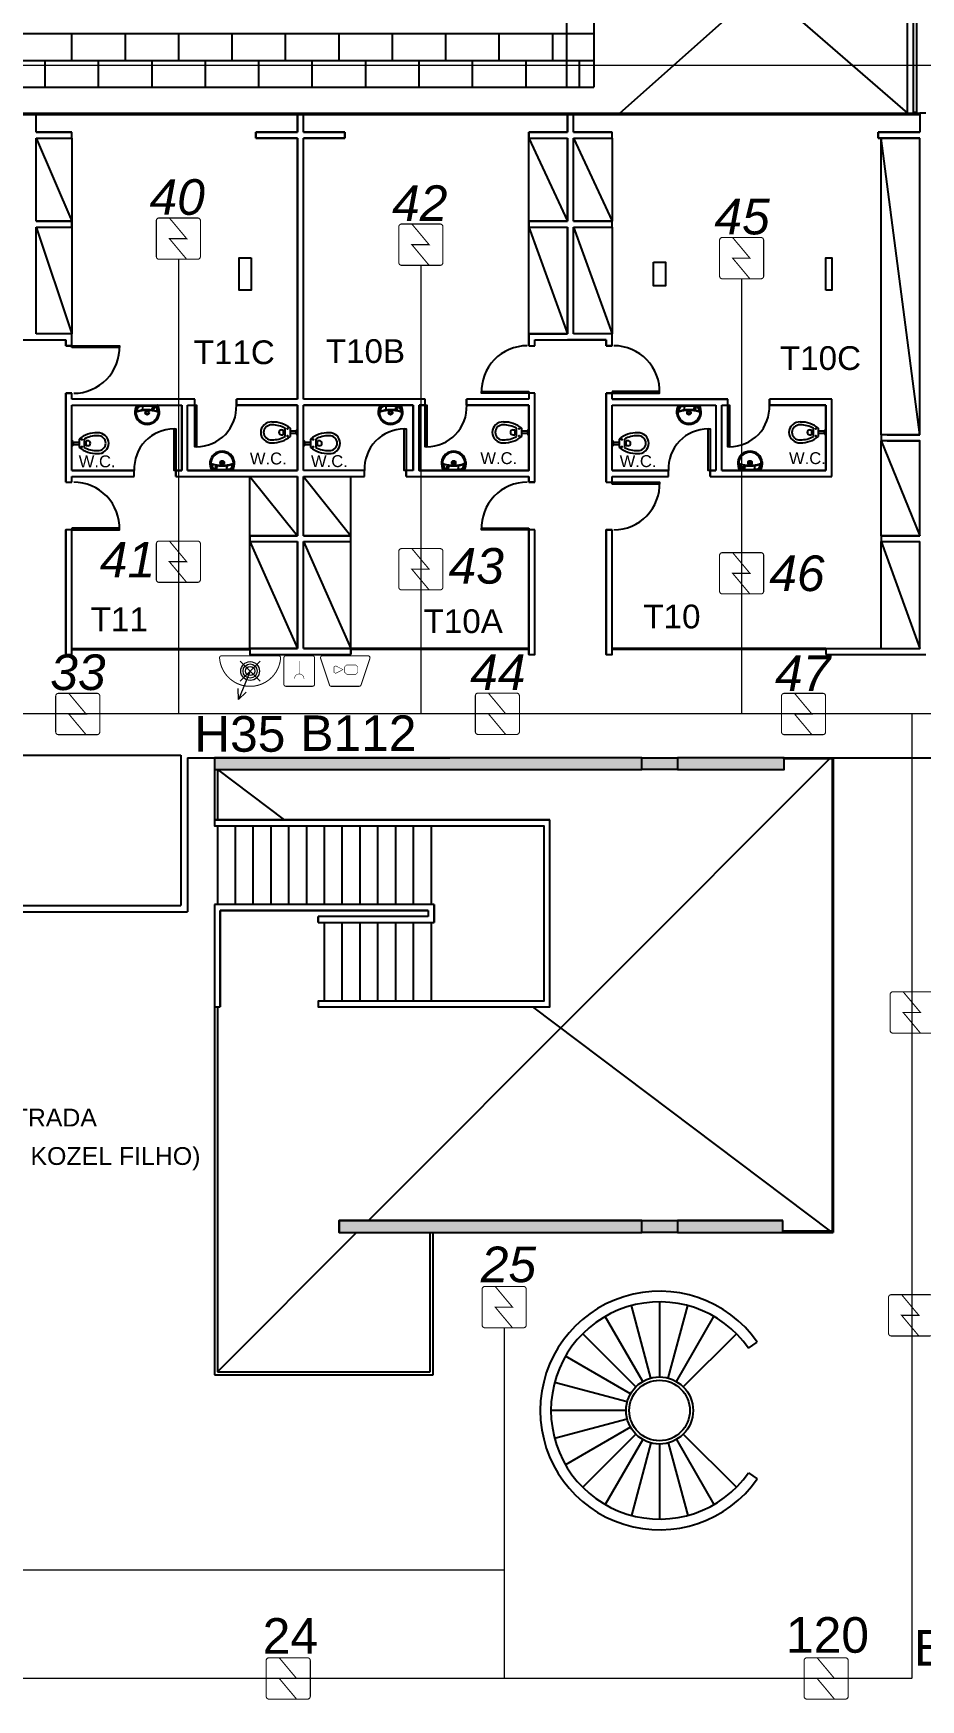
# Model space of a CAD drawing. Header units: metres. Extents: x -331 to 2982, y 362 to 2539.
# Drawn here: x 755.36 to 770.31, y 1287.9 to 1315.98 of the extents above; entities that cross this region are included whole.
import ezdxf

# ---------------------------------------------------------------- set-up
doc = ezdxf.new("R2010")
doc.units = ezdxf.units.M
doc.linetypes.add('DOT075', pattern=[0.75, 0, -0.75])
doc.layers.get('0').update_dxf_attribs({"color": 251})
doc.layers.add('_salas', color=251, linetype='Continuous', plot=False)
for name, color, linetype in [('ALV', 251, 'Continuous'), ('CX', 251, 'Continuous'), ('Det', 251, 'Continuous'), ('DET. FUMAÇA', 1, 'Continuous'), ('Det_Vigas', 251, 'Continuous'), ('Div', 251, 'Continuous'), ('Est', 251, 'Continuous'), ('Mob', 251, 'Continuous'), ('Pis', 251, 'Continuous'), ('SALAS NOVAS', 7, 'Continuous'), ('Texto_Salas', 251, 'Continuous'), ('vid', 251, 'Continuous'), ('vis', 251, 'Continuous')]:
    doc.layers.add(name, color=color, linetype=linetype)
doc.styles.add('ARIAL', font='arial.ttf')
doc.styles.add('DESTAQUE', font='arial.ttf', dxfattribs={"height": 0.4})
doc.styles.add('X3G_ENTITY_1416A2CC', font='arial.ttf', dxfattribs={"height": 0.6})
doc.styles.add('X3G_ENTITY_1416A2D6', font='arial.ttf', dxfattribs={"height": 0.6})
doc.styles.add('X3G_ENTITY_1416A2EA', font='arial.ttf', dxfattribs={"height": 0.6})
doc.styles.add('X3G_ENTITY_1416A358', font='arial.ttf', dxfattribs={"height": 0.6})
doc.styles.add('X3G_ENTITY_1416A362', font='arial.ttf', dxfattribs={"height": 0.6})
doc.styles.add('X3G_ENTITY_1416A36C', font='arial.ttf', dxfattribs={"height": 0.6})
doc.styles.add('X3G_ENTITY_1416A384', font='arial.ttf', dxfattribs={"height": 0.6})
doc.styles.add('X3G_ENTITY_1416A387', font='arial.ttf', dxfattribs={"height": 0.6})
doc.styles.add('X3G_ENTITY_1416A391', font='arial.ttf', dxfattribs={"height": 0.6})
doc.styles.add('X3G_ENTITY_1416A39B', font='arial.ttf', dxfattribs={"height": 0.6})
doc.styles.add('X3G_ENTITY_1416A3A5', font='arial.ttf', dxfattribs={"height": 0.6})
doc.styles.add('X3G_ENTITY_1416A3AF', font='arial.ttf', dxfattribs={"height": 0.6})
doc.styles.add('X3G_ENTITY_1416B645', font='arial.ttf', dxfattribs={"height": 0.6})
doc.styles.add('X3G_ENTITY_1416B66D', font='arial.ttf', dxfattribs={"height": 0.6})
doc.styles.add('X3G_ENTITY_14229822', font='arial.ttf', dxfattribs={"height": 0.6})

# ---------------------------------------------------------------- blocks, each defined once
blk = doc.blocks.new('Detector de fumaça')
at = {"layer": 'DET. FUMAÇA', "linetype": 'Continuous', "lineweight": 15, "const_width": 0.0187}
blk.add_lwpolyline([(774.599, 539.816), (775.249, 539.816, -0.414214), (775.296, 539.769), (775.296, 539.167, -0.414214), (775.249, 539.12), (774.599, 539.12, -0.414214), (774.553, 539.167), (774.553, 539.769, -0.414214)], format="xyb", close=True, dxfattribs=at)
blk.add_lwpolyline([(774.773, 539.816), (775.064, 539.468), (774.773, 539.468), (775.064, 539.12)], dxfattribs=at)
blk = doc.blocks.new('WEW')
at = {"color": 1, "lineweight": 0, "true_color": 0xe60000}
for p, q in [((1781.244, 994.005), (1781.439, 994.482)), ((1781.439, 994.482), (1781.308, 994.36)), ((1781.439, 994.482), (1781.447, 994.302)), ((1781.075, 994.175), (1781.413, 993.836)), ((1781.413, 994.175), (1781.075, 993.836))]:
    blk.add_line(p, q, dxfattribs=at)
at = {"color": 1, "true_color": 0xe60000, "const_width": 0.0172}
for points in [[(1779.259, 993.747), (1780.023, 993.747, 0.511918), (1780.056, 993.793), (1779.907, 994.24, 0.322823), (1779.874, 994.263), (1779.408, 994.263, 0.322823), (1779.375, 994.24), (1779.226, 993.793, 0.511918)], [(1780.193, 994.263), (1780.641, 994.263, -0.414214), (1780.675, 994.229), (1780.675, 993.782, -0.414214), (1780.641, 993.747), (1780.193, 993.747, -0.414214), (1780.159, 993.782), (1780.159, 994.229, -0.414214)], [(1780.764, 993.748), (1781.724, 993.748, 0.435311), (1781.759, 993.784, 0.930949), (1780.73, 993.784, 0.435311)]]:
    blk.add_lwpolyline(points, format="xyb", close=True, dxfattribs=at)
at = {"color": 1, "true_color": 0xe60000, "const_width": 0.0086}
for points in [[(1779.463, 994.06), (1779.617, 994.06), (1779.652, 994.026), (1779.652, 993.936), (1779.617, 993.902), (1779.463, 993.902), (1779.428, 993.936), (1779.428, 994.026)], [(1779.832, 993.936), (1779.832, 994.026), (1779.802, 994.044), (1779.679, 993.981), (1779.802, 993.918)]]:
    blk.add_lwpolyline(points, close=True, dxfattribs=at)
for points in [[(1780.336, 994.135), (1780.338, 994.117), (1780.344, 994.099), (1780.351, 994.088), (1780.365, 994.073), (1780.373, 994.067), (1780.386, 994.06), (1780.397, 994.057), (1780.413, 994.055), (1780.421, 994.055), (1780.431, 994.056), (1780.45, 994.062), (1780.464, 994.07), (1780.477, 994.082), (1780.488, 994.096), (1780.494, 994.11), (1780.497, 994.122), (1780.498, 994.13), (1780.498, 994.136)], [(1780.417, 993.837), (1780.417, 994.055)]]:
    blk.add_lwpolyline(points, dxfattribs=at)
at = {"color": 1, "lineweight": 0, "true_color": 0xe60000}
for radius in [0.158, 0.119, 0.0774]:
    blk.add_circle((1781.244, 994.005), radius, dxfattribs=at)
blk = doc.blocks.new('VASO')
at = {"layer": 'Mob'}
for p, q in [((302.351, 172.465), (302.38, 172.465)), ((302.38, 172.465), (302.38, 172.383)), ((302.411, 172.354), (302.411, 172.494)), ((302.499, 172.354), (302.499, 172.494)), ((302.599, 172.444), (302.499, 172.444)), ((302.599, 172.404), (302.499, 172.404)), ((302.599, 172.444), (302.599, 172.455)), ((302.599, 172.404), (302.599, 172.444)), ((302.599, 172.404), (302.599, 172.393)), ((302.619, 172.464), (302.609, 172.464)), ((302.619, 172.424), (302.619, 172.464)), ((302.619, 172.424), (302.619, 172.383)), ((302.351, 172.383), (302.38, 172.383)), ((302.619, 172.383), (302.609, 172.383))]:
    blk.add_line(p, q, dxfattribs=at)
for centre in [(302.453, 172.486), (302.453, 172.362)]:
    blk.add_circle(centre, 0.00707, dxfattribs=at)
for centre, radius, start, end in [((302.178, 172.42), 0.179, 86.6811, 178.7962), ((302.178, 172.427), 0.179, 181.2038, 273.3189), ((302.178, 172.42), 0.129, 86.6811, 178.7962), ((302.178, 172.427), 0.129, 181.2038, 273.3189), ((302.205, 172.134), 0.464, 50.6979, 92.0637), ((302.205, 172.134), 0.414, 60.1325, 92.0637), ((302.349, 172.422), 0.043, 86.6811, 178.7962), ((302.349, 172.426), 0.043, 181.2038, 273.3189), ((302.609, 172.455), 0.00935, 90, 180), ((302.205, 172.713), 0.464, 267.9363, 309.3021), ((302.205, 172.713), 0.414, 267.9363, 299.8675), ((302.609, 172.393), 0.00935, 180, 270)]:
    blk.add_arc(centre, radius, start, end, dxfattribs=at)

msp = doc.modelspace()

# ---------------------------------------------------------------- hatches: boundary and pattern name
at = {"layer": '_salas', "transparency": 33554559}
h = msp.add_hatch(color=256, dxfattribs=at)
h.dxf.hatch_style = 1
h.paths.add_polyline_path([(758.409, 1303.771), (758.409, 1303.571), (768.009, 1303.571), (768.009, 1303.771)])
h = msp.add_hatch(color=256, dxfattribs=at)
h.dxf.hatch_style = 1
h.paths.add_polyline_path([(767.984, 1295.771), (767.984, 1295.971), (760.509, 1295.971), (760.509, 1295.771)])

# ---------------------------------------------------------------- linework, layer by layer
at = {"layer": 'ALV', "color": 251}
for p, q in [((755.409, 1314.311), (755.409, 1314.611)), ((755.409, 1314.311), (755.409, 1314.611)), ((759.809, 1314.311), (759.809, 1314.611)), ((759.809, 1314.611), (759.809, 1314.311)), ((759.909, 1314.311), (759.909, 1314.611)), ((759.909, 1314.311), (759.909, 1314.611)), ((764.359, 1314.311), (764.359, 1314.611)), ((764.359, 1314.611), (764.359, 1314.311)), ((764.459, 1314.311), (764.459, 1314.611)), ((764.459, 1314.311), (764.459, 1314.611)), ((770.294, 1314.631), (770.294, 1314.311)), ((770.394, 1314.631), (770.294, 1314.631)), ((755.409, 1314.311), (755.459, 1314.311)), ((755.459, 1314.311), (755.409, 1314.311)), ((755.409, 1314.211), (756.009, 1314.211)), ((755.409, 1312.811), (755.409, 1314.211)), ((755.409, 1314.211), (756.009, 1314.211)), ((755.459, 1314.311), (756.009, 1314.311)), ((756.009, 1314.311), (755.459, 1314.311)), ((756.009, 1314.211), (756.009, 1314.311)), ((759.109, 1314.311), (759.809, 1314.311)), ((759.109, 1314.211), (759.109, 1314.311)), ((759.809, 1314.311), (759.109, 1314.311)), ((759.109, 1314.311), (759.109, 1314.211)), ((759.809, 1314.211), (759.109, 1314.211)), ((759.109, 1314.211), (759.809, 1314.211)), ((759.809, 1314.211), (759.809, 1309.811)), ((759.909, 1314.311), (760.609, 1314.311)), ((760.609, 1314.311), (759.909, 1314.311)), ((760.609, 1314.211), (759.909, 1314.211)), ((759.909, 1309.811), (759.909, 1314.211)), ((759.909, 1309.811), (759.909, 1314.211)), ((759.909, 1314.211), (760.609, 1314.211)), ((760.609, 1314.311), (760.609, 1314.211)), ((760.609, 1314.211), (760.609, 1314.311)), ((763.709, 1314.311), (764.359, 1314.311)), ((763.709, 1314.211), (763.709, 1314.311)), ((764.359, 1314.311), (763.709, 1314.311)), ((763.709, 1314.311), (763.709, 1314.211)), ((763.709, 1314.211), (764.359, 1314.211)), ((763.709, 1314.211), (764.359, 1314.211)), ((764.359, 1314.211), (764.359, 1312.811)), ((764.459, 1314.311), (765.109, 1314.311)), ((765.109, 1314.311), (764.459, 1314.311)), ((764.459, 1314.211), (765.109, 1314.211)), ((764.459, 1312.811), (764.459, 1314.211)), ((764.459, 1314.211), (765.109, 1314.211)), ((765.109, 1314.211), (765.109, 1314.311)), ((765.109, 1314.211), (765.109, 1314.311)), ((769.594, 1314.311), (770.294, 1314.311)), ((769.594, 1314.211), (769.594, 1314.311)), ((770.294, 1314.311), (769.594, 1314.311)), ((769.594, 1314.311), (769.594, 1314.211)), ((770.294, 1314.211), (769.594, 1314.211)), ((769.594, 1314.211), (770.294, 1314.211)), ((770.294, 1309.211), (770.294, 1314.211)), ((755.409, 1312.811), (756.009, 1312.811)), ((756.009, 1312.811), (755.409, 1312.811)), ((755.409, 1312.711), (756.009, 1312.711)), ((755.409, 1310.911), (755.409, 1312.711)), ((755.409, 1312.711), (756.009, 1312.711)), ((756.009, 1312.711), (756.009, 1312.811)), ((763.709, 1312.811), (764.359, 1312.811)), ((763.709, 1312.711), (763.709, 1312.811)), ((764.359, 1312.811), (763.709, 1312.811)), ((763.709, 1312.811), (763.709, 1312.711)), ((763.709, 1312.711), (764.359, 1312.711)), ((763.709, 1312.711), (764.359, 1312.711)), ((764.359, 1312.711), (764.359, 1310.911)), ((764.459, 1312.811), (765.109, 1312.811)), ((765.109, 1312.811), (764.459, 1312.811)), ((764.459, 1312.711), (765.109, 1312.711)), ((764.459, 1310.911), (764.459, 1312.711)), ((764.459, 1312.711), (765.109, 1312.711)), ((765.109, 1312.711), (765.109, 1312.811)), ((765.109, 1312.711), (765.109, 1312.811)), ((754.809, 1310.811), (755.909, 1310.811)), ((754.809, 1310.811), (755.909, 1310.811)), ((756.009, 1310.911), (755.409, 1310.911)), ((756.009, 1310.911), (755.409, 1310.911)), ((755.909, 1310.711), (755.909, 1310.811)), ((755.909, 1310.811), (755.909, 1310.711)), ((756.009, 1310.711), (755.909, 1310.711)), ((755.909, 1310.711), (756.009, 1310.711)), ((756.009, 1310.811), (756.009, 1310.911)), ((756.009, 1310.711), (756.009, 1310.811)), ((763.709, 1310.911), (764.359, 1310.911)), ((764.359, 1310.911), (763.709, 1310.911)), ((763.709, 1310.911), (763.709, 1310.711)), ((763.709, 1310.711), (763.809, 1310.711)), ((763.709, 1310.711), (763.809, 1310.711)), ((763.809, 1310.811), (764.459, 1310.811)), ((763.809, 1310.711), (763.809, 1310.811)), ((763.809, 1310.811), (764.459, 1310.811)), ((765.009, 1310.811), (764.359, 1310.811)), ((765.109, 1310.911), (764.459, 1310.911)), ((765.109, 1310.911), (764.459, 1310.911)), ((764.459, 1310.811), (765.009, 1310.811)), ((765.009, 1310.811), (765.009, 1310.711)), ((765.109, 1310.711), (765.009, 1310.711)), ((765.009, 1310.711), (765.109, 1310.711)), ((765.109, 1310.711), (765.109, 1310.911)), ((755.909, 1309.911), (756.009, 1309.911)), ((756.009, 1309.911), (755.909, 1309.911)), ((755.909, 1309.911), (755.909, 1308.411)), ((756.009, 1309.811), (756.009, 1309.911)), ((763.809, 1309.911), (763.709, 1309.911)), ((763.709, 1309.911), (763.709, 1309.811)), ((763.809, 1308.411), (763.809, 1309.911)), ((765.009, 1309.911), (765.109, 1309.911)), ((765.109, 1309.911), (765.009, 1309.911)), ((765.009, 1309.911), (765.009, 1308.411)), ((765.109, 1309.811), (765.109, 1309.911)), ((758.079, 1309.811), (756.009, 1309.811)), ((756.009, 1309.711), (757.859, 1309.711)), ((756.009, 1309.711), (757.859, 1309.711)), ((756.009, 1308.611), (756.009, 1309.711)), ((757.859, 1309.711), (757.859, 1308.611)), ((757.959, 1309.711), (758.079, 1309.711)), ((757.959, 1308.611), (757.959, 1309.711)), ((757.959, 1309.711), (758.079, 1309.711)), ((758.079, 1309.711), (758.079, 1309.811)), ((759.809, 1309.811), (758.779, 1309.811)), ((759.809, 1309.811), (758.779, 1309.811)), ((758.779, 1309.811), (758.779, 1309.711)), ((759.809, 1309.711), (758.779, 1309.711)), ((758.779, 1309.711), (759.809, 1309.711)), ((759.809, 1309.711), (759.809, 1308.611)), ((761.959, 1309.811), (759.909, 1309.811)), ((761.959, 1309.811), (759.909, 1309.811)), ((761.759, 1309.711), (759.909, 1309.711)), ((759.909, 1308.611), (759.909, 1309.711)), ((759.909, 1309.711), (761.759, 1309.711)), ((761.759, 1309.711), (761.759, 1308.611)), ((761.959, 1309.711), (761.859, 1309.711)), ((761.859, 1308.611), (761.859, 1309.711)), ((761.859, 1309.711), (761.959, 1309.711)), ((761.959, 1309.711), (761.959, 1309.811)), ((763.709, 1309.811), (762.659, 1309.811)), ((763.709, 1309.811), (762.659, 1309.811)), ((762.659, 1309.811), (762.659, 1309.711)), ((763.709, 1309.711), (762.659, 1309.711)), ((762.659, 1309.711), (763.709, 1309.711)), ((763.709, 1309.711), (763.709, 1308.611)), ((765.109, 1309.811), (767.059, 1309.811)), ((767.059, 1309.811), (765.109, 1309.811)), ((765.109, 1309.711), (766.859, 1309.711)), ((765.109, 1308.611), (765.109, 1309.711)), ((765.109, 1309.711), (766.859, 1309.711)), ((766.859, 1309.711), (766.859, 1308.611)), ((766.959, 1309.711), (767.059, 1309.711)), ((766.959, 1308.611), (766.959, 1309.711)), ((766.959, 1309.711), (767.059, 1309.711)), ((767.059, 1309.711), (767.059, 1309.811)), ((768.809, 1309.811), (767.759, 1309.811)), ((768.809, 1309.811), (767.759, 1309.811)), ((767.759, 1309.811), (767.759, 1309.711)), ((768.709, 1309.711), (767.759, 1309.711)), ((767.759, 1309.711), (768.709, 1309.711)), ((768.709, 1309.711), (768.709, 1308.611)), ((768.809, 1308.511), (768.809, 1309.811)), ((769.644, 1309.211), (769.644, 1309.111)), ((770.294, 1309.211), (769.644, 1309.211)), ((769.644, 1309.211), (769.644, 1309.111)), ((769.744, 1309.211), (770.294, 1309.211)), ((769.744, 1309.111), (770.294, 1309.111)), ((756.009, 1308.611), (757.059, 1308.611)), ((757.059, 1308.611), (756.009, 1308.611)), ((756.009, 1308.511), (757.059, 1308.511)), ((756.009, 1308.411), (756.009, 1308.511)), ((756.009, 1308.511), (757.059, 1308.511)), ((757.059, 1308.511), (757.059, 1308.611)), ((757.759, 1308.611), (757.859, 1308.611)), ((757.859, 1308.611), (757.759, 1308.611)), ((757.759, 1308.611), (757.759, 1308.511)), ((757.759, 1308.511), (759.809, 1308.511)), ((757.959, 1308.611), (759.809, 1308.611)), ((759.809, 1308.611), (757.959, 1308.611)), ((759.809, 1308.511), (759.809, 1307.511)), ((760.939, 1308.611), (759.909, 1308.611)), ((760.939, 1308.611), (759.909, 1308.611)), ((759.909, 1307.511), (759.909, 1308.511)), ((759.909, 1308.511), (760.939, 1308.511)), ((760.939, 1308.511), (760.939, 1308.611)), ((761.759, 1308.611), (761.639, 1308.611)), ((761.759, 1308.611), (761.639, 1308.611)), ((761.639, 1308.611), (761.639, 1308.511)), ((761.639, 1308.511), (763.709, 1308.511)), ((763.709, 1308.611), (761.859, 1308.611)), ((763.709, 1308.511), (763.709, 1308.411)), ((765.109, 1308.611), (766.059, 1308.611)), ((766.059, 1308.611), (765.109, 1308.611)), ((765.109, 1308.511), (766.059, 1308.511)), ((765.109, 1308.411), (765.109, 1308.511)), ((765.109, 1308.511), (766.059, 1308.511)), ((766.059, 1308.511), (766.059, 1308.611)), ((766.759, 1308.611), (766.859, 1308.611)), ((766.759, 1308.611), (766.859, 1308.611)), ((766.859, 1308.611), (766.759, 1308.611)), ((766.759, 1308.611), (766.759, 1308.511)), ((766.759, 1308.511), (768.809, 1308.511)), ((766.759, 1308.511), (768.809, 1308.511)), ((766.959, 1308.611), (768.709, 1308.611)), ((768.709, 1308.611), (766.959, 1308.611)), ((755.909, 1308.411), (756.009, 1308.411)), ((755.909, 1308.411), (756.009, 1308.411)), ((763.809, 1308.411), (763.709, 1308.411)), ((763.709, 1308.411), (763.809, 1308.411)), ((765.009, 1308.411), (765.109, 1308.411)), ((765.009, 1308.411), (765.109, 1308.411)), ((763.809, 1307.611), (763.709, 1307.611)), ((765.009, 1307.611), (765.109, 1307.611)), ((759.009, 1307.511), (759.809, 1307.511)), ((759.009, 1307.411), (759.009, 1307.511)), ((759.809, 1307.511), (759.009, 1307.511)), ((759.009, 1307.511), (759.009, 1307.411)), ((759.009, 1307.411), (759.809, 1307.411)), ((759.009, 1307.411), (759.809, 1307.411)), ((759.809, 1307.411), (759.809, 1305.611)), ((759.909, 1307.511), (760.709, 1307.511)), ((760.709, 1307.511), (759.909, 1307.511)), ((759.909, 1307.411), (760.709, 1307.411)), ((759.909, 1305.611), (759.909, 1307.411)), ((759.909, 1307.411), (760.709, 1307.411)), ((760.709, 1307.411), (760.709, 1307.511)), ((760.709, 1307.411), (760.709, 1307.511)), ((769.644, 1307.511), (770.294, 1307.511)), ((770.294, 1307.511), (769.644, 1307.511)), ((769.644, 1307.511), (769.644, 1307.411)), ((769.644, 1307.511), (769.644, 1307.411)), ((769.644, 1307.411), (770.294, 1307.411)), ((769.644, 1307.411), (770.294, 1307.411)), ((759.009, 1305.611), (759.809, 1305.611)), ((759.009, 1305.611), (759.009, 1305.511)), ((759.809, 1305.611), (759.009, 1305.611)), ((759.009, 1305.611), (759.009, 1305.511)), ((759.009, 1305.511), (760.709, 1305.511)), ((759.009, 1305.511), (760.709, 1305.511)), ((759.909, 1305.611), (760.709, 1305.611)), ((760.709, 1305.611), (759.909, 1305.611)), ((760.709, 1305.611), (760.709, 1305.511)), ((760.709, 1305.511), (760.709, 1305.611)), ((768.709, 1305.611), (768.709, 1305.511)), ((768.709, 1305.611), (768.709, 1305.511)), ((768.709, 1305.511), (770.394, 1305.511)), ((760.509, 1295.771), (760.509, 1295.971)), ((760.509, 1295.971), (767.984, 1295.971)), ((767.408, 1293.821), (767.555, 1293.924)), ((767.408, 1291.721), (767.555, 1291.618))]:
    msp.add_line(p, q, dxfattribs=at)
for points in [[(755.409, 1312.811), (755.409, 1314.211)], [(756.009, 1314.211), (756.009, 1314.311)], [(759.809, 1309.811), (759.809, 1314.211)], [(764.359, 1312.811), (764.359, 1314.211)], [(764.459, 1312.811), (764.459, 1314.211)], [(755.409, 1310.911), (755.409, 1312.711)], [(756.009, 1312.711), (756.009, 1312.811)], [(764.359, 1310.911), (764.359, 1312.711)], [(764.459, 1310.911), (764.459, 1312.711)], [(756.009, 1310.711), (756.009, 1310.911)], [(756.009, 1310.711), (756.009, 1310.811)], [(763.709, 1310.711), (763.709, 1310.911)], [(763.809, 1310.711), (763.809, 1310.811)], [(765.009, 1310.711), (765.009, 1310.811)], [(765.109, 1310.711), (765.109, 1310.911)], [(755.909, 1308.411), (755.909, 1309.911)], [(756.009, 1309.811), (756.009, 1309.911)], [(763.809, 1308.411), (763.809, 1309.911)], [(765.009, 1308.411), (765.009, 1309.911)], [(765.109, 1309.811), (765.109, 1309.911)], [(756.009, 1308.611), (756.009, 1309.711)], [(757.859, 1308.611), (757.859, 1309.711)], [(758.079, 1309.711), (758.079, 1309.811)], [(758.779, 1309.711), (758.779, 1309.811)], [(759.809, 1308.611), (759.809, 1309.711)], [(759.909, 1308.611), (759.909, 1309.711)], [(761.759, 1308.611), (761.759, 1309.711)], [(761.859, 1309.711), (761.859, 1308.611), (763.709, 1308.611), (763.709, 1309.711)], [(761.959, 1309.711), (761.959, 1309.811)], [(762.659, 1309.711), (762.659, 1309.811)], [(765.109, 1308.611), (765.109, 1309.711)], [(766.959, 1308.611), (766.959, 1309.711)], [(767.059, 1309.711), (767.059, 1309.811)], [(767.759, 1309.711), (767.759, 1309.811)], [(768.709, 1308.611), (768.709, 1309.711)], [(768.809, 1308.511), (768.809, 1309.111)], [(770.294, 1307.511), (770.294, 1309.111), (769.644, 1309.111)], [(756.009, 1308.411), (756.009, 1308.511)], [(756.009, 1308.411), (756.009, 1308.511)], [(757.059, 1308.511), (757.059, 1308.611)], [(757.759, 1308.511), (757.759, 1308.611)], [(759.809, 1307.511), (759.809, 1308.511)], [(759.909, 1307.511), (759.909, 1308.511)], [(760.939, 1308.511), (760.939, 1308.611)], [(761.639, 1308.511), (761.639, 1308.611)], [(763.709, 1308.411), (763.709, 1308.511)], [(763.709, 1308.411), (763.709, 1308.511)], [(765.109, 1308.411), (765.109, 1308.511)], [(765.109, 1308.411), (765.109, 1308.511)], [(766.059, 1308.511), (766.059, 1308.611)], [(766.759, 1308.511), (766.759, 1308.611)], [(755.909, 1305.511), (755.909, 1307.611)], [(756.009, 1305.511), (756.009, 1307.611)], [(763.709, 1305.511), (763.709, 1307.611)], [(763.809, 1305.511), (763.809, 1307.611)], [(765.009, 1305.511), (765.009, 1307.611)], [(765.109, 1305.511), (765.109, 1307.611)], [(759.809, 1305.611), (759.809, 1307.411)], [(759.909, 1305.611), (759.909, 1307.411)], [(768.709, 1305.611), (770.294, 1305.611), (770.294, 1307.411)], [(770.294, 1305.611), (770.294, 1307.411)]]:
    msp.add_lwpolyline(points, dxfattribs=at)
for points in [[(756.009, 1307.611), (755.909, 1307.611), (755.909, 1305.511), (756.009, 1305.511)], [(763.809, 1307.611), (763.709, 1307.611), (763.709, 1305.511), (763.809, 1305.511)], [(763.809, 1307.611), (763.709, 1307.611), (763.709, 1305.511), (763.809, 1305.511)], [(765.109, 1307.611), (765.009, 1307.611), (765.009, 1305.511), (765.109, 1305.511)], [(765.609, 1295.971), (760.509, 1295.971), (760.509, 1295.771), (765.609, 1295.771)], [(767.984, 1295.971), (766.209, 1295.971), (766.209, 1295.771), (767.984, 1295.771)]]:
    msp.add_lwpolyline(points, close=True, dxfattribs=at)
at = {"layer": 'ALV', "color": 251, "ltscale": 0.8}
for points in [[(765.609, 1303.771), (758.409, 1303.771), (758.409, 1303.571), (765.609, 1303.571)], [(768.009, 1303.771), (766.209, 1303.771), (766.209, 1303.571), (768.009, 1303.571)]]:
    msp.add_lwpolyline(points, close=True, dxfattribs=at)
at = {"layer": 'ALV', "color": 251}
for radius in [2.01, 1.83]:
    msp.add_arc((765.909, 1292.771), radius, 35, 325, dxfattribs=at)
at = {"layer": 'CX', "ltscale": 8}
for points in [[(756.009, 1310.681), (756.009, 1310.711), (756.809, 1310.711), (756.809, 1310.681)], [(763.709, 1309.941), (763.709, 1309.911), (762.909, 1309.911), (762.909, 1309.941)], [(765.109, 1309.941), (765.109, 1309.911), (765.909, 1309.911), (765.909, 1309.941)], [(758.079, 1309.711), (758.109, 1309.711), (758.109, 1309.011), (758.079, 1309.011)], [(761.959, 1309.711), (761.989, 1309.711), (761.989, 1309.011), (761.959, 1309.011)], [(767.059, 1309.711), (767.089, 1309.711), (767.089, 1309.011), (767.059, 1309.011)], [(757.759, 1308.611), (757.729, 1308.611), (757.729, 1309.311), (757.759, 1309.311)], [(761.639, 1308.611), (761.609, 1308.611), (761.609, 1309.311), (761.639, 1309.311)], [(766.759, 1308.611), (766.729, 1308.611), (766.729, 1309.311), (766.759, 1309.311)], [(765.109, 1308.381), (765.109, 1308.411), (765.909, 1308.411), (765.909, 1308.381)], [(756.009, 1307.641), (756.009, 1307.611), (756.809, 1307.611), (756.809, 1307.641)], [(763.709, 1307.641), (763.709, 1307.611), (762.909, 1307.611), (762.909, 1307.641)]]:
    msp.add_lwpolyline(points, close=True, dxfattribs=at)
at = {"layer": 'CX', "color": 251, "ltscale": 8, "true_color": 0x606060}
for centre, radius, start, end in [((756.039, 1310.682), 0.771, 270, 2.1894), ((763.679, 1309.941), 0.771, 90, 182.1894), ((765.139, 1309.941), 0.771, 357.8106, 90), ((758.109, 1309.682), 0.671, 270, 2.5089), ((761.989, 1309.682), 0.671, 270, 2.5089), ((767.089, 1309.682), 0.671, 270, 2.5089), ((757.729, 1308.64), 0.671, 90, 182.5089), ((761.609, 1308.64), 0.671, 90, 182.5089), ((766.729, 1308.64), 0.671, 90, 182.5089), ((756.039, 1307.641), 0.771, 357.8106, 90), ((763.679, 1307.641), 0.771, 90, 182.1894), ((765.139, 1308.382), 0.771, 270, 2.1894)]:
    msp.add_arc(centre, radius, start, end, dxfattribs=at)
at = {"layer": 'Det', "color": 251}
for p, q in [((764.349, 1315.064), (764.349, 1326.881)), ((764.799, 1326.881), (764.799, 1315.071)), ((765.123, 1318.944), (770.084, 1314.631)), ((765.239, 1314.631), (770.084, 1318.944)), ((745.179, 1315.971), (764.799, 1315.971)), ((756.009, 1315.521), (756.009, 1315.971)), ((756.909, 1315.521), (756.909, 1315.971)), ((757.809, 1315.521), (757.809, 1315.971)), ((758.709, 1315.521), (758.709, 1315.971)), ((759.609, 1315.521), (759.609, 1315.971)), ((760.509, 1315.521), (760.509, 1315.971)), ((761.409, 1315.521), (761.409, 1315.971)), ((762.309, 1315.521), (762.309, 1315.971)), ((763.209, 1315.521), (763.209, 1315.971)), ((764.109, 1315.521), (764.109, 1315.971)), ((745.629, 1315.521), (764.799, 1315.521)), ((755.559, 1315.071), (755.559, 1315.521)), ((756.459, 1315.071), (756.459, 1315.521)), ((757.359, 1315.071), (757.359, 1315.521)), ((758.259, 1315.071), (758.259, 1315.521)), ((759.159, 1315.071), (759.159, 1315.521)), ((760.059, 1315.071), (760.059, 1315.521)), ((760.959, 1315.071), (760.959, 1315.521)), ((761.859, 1315.071), (761.859, 1315.521)), ((762.759, 1315.071), (762.759, 1315.521)), ((763.659, 1315.071), (763.659, 1315.521)), ((764.559, 1315.071), (764.559, 1315.521)), ((745.629, 1315.071), (764.799, 1315.071)), ((756.009, 1315.071), (756.009, 1315.071)), ((756.909, 1315.071), (756.909, 1315.071)), ((757.809, 1315.071), (757.809, 1315.071)), ((758.709, 1315.071), (758.709, 1315.071)), ((759.609, 1315.071), (759.609, 1315.071)), ((760.509, 1315.071), (760.509, 1315.071)), ((761.409, 1315.071), (761.409, 1315.071)), ((762.309, 1315.071), (762.309, 1315.071)), ((763.209, 1315.071), (763.209, 1315.071)), ((764.109, 1315.071), (764.109, 1315.071)), ((768.764, 1303.746), (761.004, 1295.971)), ((758.459, 1303.571), (759.587, 1302.721)), ((763.767, 1299.571), (768.784, 1295.791)), ((760.804, 1295.771), (758.459, 1293.421))]:
    msp.add_line(p, q, dxfattribs=at)
at = {"layer": 'Det_Vigas', "color": 251}
for p, q in [((757.954, 1305.591), (757.844, 1305.591)), ((759.009, 1305.591), (758.909, 1305.591)), ((762.374, 1305.591), (762.044, 1305.591)), ((754.564, 1303.816), (757.844, 1303.816)), ((757.844, 1303.816), (757.844, 1301.281)), ((757.954, 1303.771), (757.954, 1301.171)), ((757.954, 1303.771), (762.374, 1303.771)), ((768.009, 1303.771), (772.984, 1303.771)), ((754.454, 1301.171), (757.954, 1301.171)), ((754.564, 1301.281), (757.844, 1301.281))]:
    msp.add_line(p, q, dxfattribs=at)
msp.add_lwpolyline([(759.009, 1305.591), (759.009, 1305.511), (759.239, 1305.511)], dxfattribs=at)
at = {"layer": 'Div', "color": 230, "linetype": 'Continuous', "lineweight": 0}
msp.add_line((744.152, 1315.437), (872.39, 1315.437), dxfattribs=at)
at = {"layer": 'Div', "color": 150, "linetype": 'Continuous', "lineweight": 0}
for p, q in [((757.802, 1312.169), (757.802, 1304.507)), ((761.887, 1312.067), (761.887, 1304.507)), ((767.291, 1311.84), (767.291, 1304.507)), ((847.645, 1304.507), (747.654, 1304.507)), ((770.164, 1288.265), (770.164, 1304.507)), ((763.291, 1294.165), (763.291, 1288.256)), ((749.34, 1290.088), (763.291, 1290.088)), ((770.164, 1288.256), (753.165, 1288.256))]:
    msp.add_line(p, q, dxfattribs=at)
at = {"layer": 'Div', "lineweight": 0, "ltscale": 0.8}
for p, q in [((758.409, 1303.571), (758.409, 1302.721)), ((758.459, 1303.571), (758.459, 1302.721))]:
    msp.add_line(p, q, dxfattribs=at)
at = {"layer": 'Div', "color": 251, "ltscale": 0.8}
for p, q in [((758.409, 1303.571), (758.409, 1302.721)), ((758.459, 1303.571), (758.459, 1302.721))]:
    msp.add_line(p, q, dxfattribs=at)
at = {"layer": 'Est', "color": 251}
for points in [[(759.029, 1312.196), (759.029, 1311.646), (758.829, 1311.646), (758.829, 1312.196)], [(765.809, 1312.121), (766.009, 1312.121), (766.009, 1311.721), (765.809, 1311.721)], [(768.709, 1311.646), (768.709, 1312.196), (768.809, 1312.196), (768.809, 1311.646)], [(765.609, 1303.571), (765.609, 1303.771), (766.209, 1303.771), (766.209, 1303.571)], [(765.609, 1295.771), (765.609, 1295.971), (766.209, 1295.971), (766.209, 1295.771)]]:
    msp.add_lwpolyline(points, close=True, dxfattribs=at)
at = {"layer": 'Mob', "color": 251, "ltscale": 0.8}
for p, q in [((755.409, 1314.211), (756.009, 1312.811)), ((763.709, 1314.211), (764.359, 1312.811)), ((764.459, 1314.211), (765.109, 1312.811)), ((755.409, 1312.711), (756.009, 1310.911)), ((763.709, 1312.711), (764.359, 1310.911)), ((764.459, 1312.711), (765.109, 1310.911)), ((769.644, 1309.111), (770.294, 1307.511)), ((759.009, 1308.511), (759.809, 1307.511)), ((759.909, 1308.511), (760.709, 1307.511)), ((759.009, 1307.411), (759.809, 1305.611)), ((759.909, 1307.411), (760.709, 1305.611)), ((769.644, 1307.411), (770.294, 1305.611))]:
    msp.add_line(p, q, dxfattribs=at)
at = {"layer": 'Mob', "color": 251}
for p, q in [((756.009, 1314.211), (756.009, 1310.911)), ((765.109, 1314.211), (765.109, 1312.811)), ((769.644, 1309.211), (769.644, 1314.211)), ((770.294, 1309.211), (769.644, 1314.211)), ((765.109, 1312.711), (765.109, 1310.911)), ((757.101, 1309.711), (757.452, 1309.711)), ((761.201, 1309.711), (761.552, 1309.711)), ((766.228, 1309.711), (766.579, 1309.711)), ((758.717, 1308.611), (758.366, 1308.611)), ((759.009, 1307.511), (759.009, 1308.511)), ((760.709, 1307.511), (760.709, 1308.511)), ((762.617, 1308.611), (762.266, 1308.611)), ((767.609, 1308.611), (767.258, 1308.611)), ((759.009, 1305.611), (759.009, 1307.411)), ((760.709, 1305.611), (760.709, 1307.411))]:
    msp.add_line(p, q, dxfattribs=at)
for points in [[(763.709, 1312.811), (763.709, 1314.211)], [(763.709, 1310.911), (763.709, 1312.711)], [(769.644, 1307.511), (769.644, 1309.111)], [(769.644, 1305.611), (769.644, 1307.411)]]:
    msp.add_lwpolyline(points, dxfattribs=at)
for points in [[(757.277, 1309.7, 0.019765), (757.151, 1309.695, 0.055725), (757.133, 1309.693, 0.26837), (757.1, 1309.657, 0.08527), (757.088, 1309.57, 0.373975), (757.277, 1309.405, 0.373975), (757.467, 1309.57, 0.08527), (757.455, 1309.657, 0.26837), (757.421, 1309.693, 0.055725), (757.403, 1309.695, 0.019765)], [(761.377, 1309.7, 0.019765), (761.251, 1309.695, 0.055725), (761.233, 1309.693, 0.26837), (761.2, 1309.657, 0.08527), (761.188, 1309.57, 0.373975), (761.377, 1309.405, 0.373975), (761.567, 1309.57, 0.08527), (761.555, 1309.657, 0.26837), (761.521, 1309.693, 0.055725), (761.503, 1309.695, 0.019765)], [(766.404, 1309.7, 0.019765), (766.278, 1309.695, 0.055725), (766.26, 1309.693, 0.26837), (766.227, 1309.657, 0.08527), (766.215, 1309.57, 0.373975), (766.404, 1309.405, 0.373975), (766.593, 1309.57, 0.08527), (766.581, 1309.657, 0.26837), (766.548, 1309.693, 0.055725), (766.53, 1309.695, 0.019765)], [(758.541, 1308.622, 0.019765), (758.667, 1308.627, 0.055725), (758.685, 1308.629, 0.26837), (758.718, 1308.665, 0.08527), (758.73, 1308.753, 0.373975), (758.541, 1308.917, 0.373975), (758.351, 1308.753, 0.08527), (758.363, 1308.665, 0.26837), (758.397, 1308.629, 0.055725), (758.415, 1308.627, 0.019765)], [(762.441, 1308.622, 0.019765), (762.567, 1308.627, 0.055725), (762.585, 1308.629, 0.26837), (762.618, 1308.665, 0.08527), (762.63, 1308.753, 0.373975), (762.441, 1308.917, 0.373975), (762.251, 1308.753, 0.08527), (762.263, 1308.665, 0.26837), (762.297, 1308.629, 0.055725), (762.315, 1308.627, 0.019765)], [(767.433, 1308.622, 0.019765), (767.559, 1308.627, 0.055725), (767.577, 1308.629, 0.26837), (767.61, 1308.665, 0.08527), (767.622, 1308.753, 0.373975), (767.433, 1308.917, 0.373975), (767.244, 1308.753, 0.08527), (767.256, 1308.665, 0.26837), (767.289, 1308.629, 0.055725), (767.307, 1308.627, 0.019765)]]:
    msp.add_lwpolyline(points, format="xyb", close=True, dxfattribs=at)
for points in [[(757.452, 1309.604, 0.09339), (757.439, 1309.657, 0.281673), (757.394, 1309.69, 0.022774), (757.304, 1309.696), (757.277, 1309.696), (757.25, 1309.696, 0.022774), (757.16, 1309.69, 0.281673), (757.115, 1309.657, 0.09339), (757.103, 1309.604)], [(757.452, 1309.604, -0.557482), (757.444, 1309.599, 0.068592), (757.34, 1309.629, 0.02486), (757.277, 1309.634, 0.02486), (757.214, 1309.629, 0.068592), (757.11, 1309.599, -0.557482), (757.103, 1309.604)], [(757.445, 1309.599, 0.072415), (757.277, 1309.622, 0.072415), (757.11, 1309.599)], [(757.113, 1309.6, -0.467154), (757.115, 1309.607, -0.039312), (757.182, 1309.631, 0.320715), (757.201, 1309.651, 0.032811), (757.205, 1309.689)], [(761.552, 1309.604, 0.09339), (761.539, 1309.657, 0.281673), (761.494, 1309.69, 0.022774), (761.404, 1309.696), (761.377, 1309.696), (761.35, 1309.696, 0.022774), (761.26, 1309.69, 0.281673), (761.215, 1309.657, 0.09339), (761.203, 1309.604)], [(761.552, 1309.604, -0.557482), (761.544, 1309.599, 0.068592), (761.44, 1309.629, 0.02486), (761.377, 1309.634, 0.02486), (761.314, 1309.629, 0.068592), (761.21, 1309.599, -0.557482), (761.203, 1309.604)], [(761.545, 1309.599, 0.072415), (761.377, 1309.622, 0.072415), (761.21, 1309.599)], [(761.213, 1309.6, -0.467154), (761.215, 1309.607, -0.039312), (761.282, 1309.631, 0.320715), (761.301, 1309.651, 0.032811), (761.305, 1309.689)], [(766.579, 1309.604, 0.09339), (766.566, 1309.657, 0.281673), (766.521, 1309.69, 0.022774), (766.431, 1309.696), (766.404, 1309.696), (766.377, 1309.696, 0.022774), (766.287, 1309.69, 0.281673), (766.242, 1309.657, 0.09339), (766.229, 1309.604)], [(766.579, 1309.604, -0.557482), (766.571, 1309.599, 0.068592), (766.467, 1309.629, 0.02486), (766.404, 1309.634, 0.02486), (766.341, 1309.629, 0.068592), (766.237, 1309.599, -0.557482), (766.229, 1309.604)], [(766.571, 1309.599, 0.072415), (766.404, 1309.622, 0.072415), (766.237, 1309.599)], [(766.239, 1309.6, -0.467154), (766.242, 1309.607, -0.039312), (766.309, 1309.631, 0.320715), (766.328, 1309.651, 0.032811), (766.332, 1309.689)], [(758.366, 1308.718, -0.557482), (758.374, 1308.723, 0.068592), (758.478, 1308.693, 0.02486), (758.541, 1308.688, 0.02486), (758.604, 1308.693, 0.068592), (758.708, 1308.723, -0.557482), (758.715, 1308.718)], [(758.366, 1308.718, 0.09339), (758.379, 1308.665, 0.281673), (758.424, 1308.632, 0.022774), (758.514, 1308.626), (758.541, 1308.626), (758.568, 1308.626, 0.022774), (758.658, 1308.632, 0.281673), (758.703, 1308.665, 0.09339), (758.715, 1308.718)], [(758.373, 1308.724, 0.072415), (758.541, 1308.7, 0.072415), (758.708, 1308.724)], [(758.705, 1308.722, -0.467154), (758.703, 1308.715, -0.039312), (758.636, 1308.692, 0.320715), (758.617, 1308.671, 0.032811), (758.613, 1308.634)], [(762.266, 1308.718, -0.557482), (762.274, 1308.723, 0.068592), (762.378, 1308.693, 0.02486), (762.441, 1308.688, 0.02486), (762.504, 1308.693, 0.068592), (762.608, 1308.723, -0.557482), (762.615, 1308.718)], [(762.266, 1308.718, 0.09339), (762.279, 1308.665, 0.281673), (762.324, 1308.632, 0.022774), (762.414, 1308.626), (762.441, 1308.626), (762.468, 1308.626, 0.022774), (762.558, 1308.632, 0.281673), (762.603, 1308.665, 0.09339), (762.615, 1308.718)], [(762.273, 1308.724, 0.072415), (762.441, 1308.7, 0.072415), (762.608, 1308.724)], [(762.605, 1308.722, -0.467154), (762.603, 1308.715, -0.039312), (762.536, 1308.692, 0.320715), (762.517, 1308.671, 0.032811), (762.513, 1308.634)], [(767.258, 1308.718, -0.557482), (767.266, 1308.723, 0.068592), (767.37, 1308.693, 0.02486), (767.433, 1308.688, 0.02486), (767.496, 1308.693, 0.068592), (767.6, 1308.723, -0.557482), (767.607, 1308.718)], [(767.258, 1308.718, 0.09339), (767.271, 1308.665, 0.281673), (767.316, 1308.632, 0.022774), (767.406, 1308.626), (767.433, 1308.626), (767.46, 1308.626, 0.022774), (767.55, 1308.632, 0.281673), (767.595, 1308.665, 0.09339), (767.607, 1308.718)], [(767.265, 1308.724, 0.072415), (767.433, 1308.7, 0.072415), (767.6, 1308.724)], [(767.597, 1308.722, -0.467154), (767.595, 1308.715, -0.039312), (767.528, 1308.692, 0.320715), (767.509, 1308.671, 0.032811), (767.505, 1308.634)]]:
    msp.add_lwpolyline(points, format="xyb", dxfattribs=at)
for centre, radius in [((757.277, 1309.581), 0.0328), ((757.277, 1309.581), 0.0203), ((757.376, 1309.654), 0.0158), ((761.377, 1309.581), 0.0328), ((761.377, 1309.581), 0.0203), ((761.476, 1309.654), 0.0158), ((766.404, 1309.581), 0.0328), ((766.404, 1309.581), 0.0203), ((766.503, 1309.654), 0.0158), ((758.541, 1308.742), 0.0328), ((758.541, 1308.742), 0.0203), ((762.441, 1308.742), 0.0328), ((762.441, 1308.742), 0.0203), ((767.433, 1308.742), 0.0328), ((767.433, 1308.742), 0.0203), ((758.442, 1308.668), 0.0158), ((762.342, 1308.668), 0.0158), ((767.334, 1308.668), 0.0158)]:
    msp.add_circle(centre, radius, dxfattribs=at)
for centre, radius, start, end in [((757.335, 1309.586), 0.266, 151.9123, 184.0939), ((757.277, 1309.596), 0.209, 187.9818, 270), ((757.103, 1309.708), 0.0027, 90, 152.2647), ((757.277, 1309.596), 0.209, 270, 352.0182), ((757.452, 1309.708), 0.0027, 27.7353, 90), ((757.219, 1309.586), 0.266, 355.9061, 27.7353), ((761.435, 1309.586), 0.266, 151.9123, 184.0939), ((761.377, 1309.596), 0.209, 187.9818, 270), ((761.203, 1309.708), 0.0027, 90, 152.2647), ((761.377, 1309.596), 0.209, 270, 352.0182), ((761.552, 1309.708), 0.0027, 27.7353, 90), ((761.319, 1309.586), 0.266, 355.9061, 27.7353), ((766.462, 1309.586), 0.266, 151.9123, 184.0939), ((766.404, 1309.596), 0.209, 187.9818, 270), ((766.404, 1309.596), 0.209, 270, 352.0182), ((766.579, 1309.708), 0.0027, 27.7353, 90), ((766.346, 1309.586), 0.266, 355.9061, 27.7353), ((758.599, 1308.736), 0.266, 175.9061, 207.7353), ((758.541, 1308.726), 0.209, 90, 172.0182), ((758.541, 1308.726), 0.209, 7.9818, 90), ((758.483, 1308.736), 0.266, 331.9123, 4.0939), ((762.499, 1308.736), 0.266, 175.9061, 207.7353), ((762.441, 1308.726), 0.209, 90, 172.0182), ((762.441, 1308.726), 0.209, 7.9818, 90), ((762.383, 1308.736), 0.266, 331.9123, 4.0939), ((767.491, 1308.736), 0.266, 175.9061, 207.7353), ((767.433, 1308.726), 0.209, 90, 172.0182), ((767.433, 1308.726), 0.209, 7.9818, 90), ((767.375, 1308.736), 0.266, 331.9123, 4.0939), ((758.366, 1308.614), 0.0027, 207.7353, 270), ((758.715, 1308.614), 0.0027, 270, 332.2647), ((762.266, 1308.614), 0.0027, 207.7353, 270), ((762.615, 1308.614), 0.0027, 270, 332.2647), ((767.258, 1308.614), 0.0027, 207.7353, 270), ((767.608, 1308.614), 0.0027, 270, 332.2647)]:
    msp.add_arc(centre, radius, start, end, dxfattribs=at)
at = {"layer": 'Pis', "color": 251}
for p, q in [((770.084, 1314.631), (770.084, 1317.026)), ((765.763, 1293.317), (765.435, 1294.539)), ((765.909, 1294.601), (765.909, 1293.336)), ((766.055, 1293.317), (766.383, 1294.539)), ((765.627, 1293.26), (764.994, 1294.356)), ((766.192, 1293.26), (766.824, 1294.356)), ((765.509, 1293.171), (764.615, 1294.065)), ((766.309, 1293.171), (767.203, 1294.065)), ((765.42, 1293.054), (764.324, 1293.686)), ((765.363, 1292.917), (764.141, 1293.245)), ((765.344, 1292.771), (764.079, 1292.771)), ((765.363, 1292.625), (764.141, 1292.297)), ((765.42, 1292.489), (764.324, 1291.856)), ((765.509, 1292.372), (764.615, 1291.477)), ((765.627, 1292.282), (764.994, 1291.186)), ((765.763, 1292.225), (765.435, 1291.003)), ((765.909, 1292.206), (765.909, 1290.941)), ((766.055, 1292.225), (766.383, 1291.003)), ((766.192, 1292.282), (766.824, 1291.186)), ((766.309, 1292.372), (767.203, 1291.477))]:
    msp.add_line(p, q, dxfattribs=at)
at = {"layer": 'Pis', "color": 251, "ltscale": 0.8}
for p, q in [((758.459, 1302.621), (758.459, 1301.296)), ((758.759, 1302.621), (758.759, 1301.296)), ((759.059, 1302.621), (759.059, 1301.296)), ((759.359, 1302.621), (759.359, 1301.296)), ((759.659, 1302.621), (759.659, 1301.296)), ((759.959, 1302.621), (759.959, 1301.296)), ((760.259, 1302.621), (760.259, 1301.296)), ((760.559, 1302.621), (760.559, 1301.296)), ((760.859, 1302.621), (760.859, 1301.296)), ((761.159, 1302.621), (761.159, 1301.296)), ((761.459, 1302.621), (761.459, 1301.296)), ((761.759, 1302.621), (761.759, 1301.296)), ((762.059, 1302.621), (762.059, 1301.296)), ((760.259, 1300.996), (760.259, 1299.671)), ((760.559, 1300.996), (760.559, 1299.671)), ((760.859, 1300.996), (760.859, 1299.671)), ((761.159, 1300.996), (761.159, 1299.671)), ((761.459, 1300.996), (761.459, 1299.671)), ((761.759, 1300.996), (761.759, 1299.671)), ((762.059, 1300.996), (762.059, 1299.671))]:
    msp.add_line(p, q, dxfattribs=at)
at = {"layer": 'vid', "color": 251}
for p, q in [((746.109, 1314.631), (770.294, 1314.631)), ((751.109, 1314.611), (770.294, 1314.611)), ((756.009, 1305.611), (759.009, 1305.611)), ((756.009, 1305.591), (759.009, 1305.591)), ((767.984, 1303.771), (768.834, 1303.771)), ((768.814, 1303.751), (768.009, 1303.751)), ((768.814, 1303.751), (768.814, 1295.791)), ((768.834, 1303.771), (768.834, 1295.771)), ((758.409, 1299.571), (758.409, 1293.371)), ((758.459, 1299.571), (758.459, 1293.421)), ((768.814, 1295.791), (767.984, 1295.791)), ((762.043, 1293.421), (762.043, 1295.771)), ((762.093, 1293.371), (762.093, 1295.771)), ((767.984, 1295.771), (768.834, 1295.771)), ((758.409, 1293.371), (762.093, 1293.371)), ((758.459, 1293.421), (762.043, 1293.421))]:
    msp.add_line(p, q, dxfattribs=at)
at = {"layer": 'vid', "color": 251, "ltscale": 5}
msp.add_lwpolyline([(770.189, 1316.441), (770.239, 1316.441), (770.239, 1314.641), (770.189, 1314.641)], close=True, dxfattribs=at)
at = {"layer": 'vid', "color": 251}
for points in [[(763.709, 1305.611), (760.709, 1305.611)], [(763.709, 1305.591), (760.709, 1305.591)], [(768.709, 1305.611), (765.109, 1305.611)], [(768.709, 1305.591), (765.109, 1305.591)]]:
    msp.add_lwpolyline(points, dxfattribs=at)
at = {"layer": 'vis', "color": 251, "ltscale": 0.8}
for p, q in [((758.409, 1302.721), (764.059, 1302.721)), ((758.409, 1302.621), (763.959, 1302.621)), ((762.109, 1301.296), (758.409, 1301.296)), ((758.409, 1301.296), (758.409, 1299.571)), ((758.409, 1301.296), (758.409, 1299.571)), ((762.009, 1301.196), (758.509, 1301.196)), ((758.509, 1301.196), (758.509, 1299.571)), ((758.509, 1299.571), (758.509, 1301.196)), ((758.509, 1301.196), (762.009, 1301.196)), ((762.009, 1301.196), (762.009, 1301.096)), ((762.009, 1301.196), (762.009, 1301.096)), ((762.109, 1301.296), (762.109, 1300.996)), ((762.109, 1300.996), (762.109, 1301.296)), ((762.009, 1301.096), (760.159, 1301.096)), ((760.159, 1300.996), (760.159, 1301.096)), ((762.009, 1301.096), (760.159, 1301.096)), ((760.159, 1301.096), (760.159, 1300.996)), ((760.159, 1300.996), (762.109, 1300.996)), ((758.409, 1299.571), (758.509, 1299.571)), ((758.409, 1299.571), (758.509, 1299.571))]:
    msp.add_line(p, q, dxfattribs=at)
msp.add_lwpolyline([(764.059, 1302.721), (758.409, 1302.721), (758.409, 1302.621), (763.959, 1302.621), (763.959, 1299.671), (762.109, 1299.671), (760.159, 1299.671), (760.159, 1299.571), (762.109, 1299.571), (764.059, 1299.571)], close=True, dxfattribs=at)
at = {"layer": 'vis', "color": 251}
for radius in [0.565, 0.51]:
    msp.add_circle((765.909, 1292.771), radius, dxfattribs=at)

# ---------------------------------------------------------------- block references
at = {"lineweight": 0, "rotation": 180}
msp.add_blockref('WEW', (2540.255, 2299.236), dxfattribs=at)
at = {"layer": 'DET. FUMAÇA', "linetype": 'Continuous', "lineweight": 0}
for p in [(-17.122, 773.049), (-13.037, 772.947), (-7.633, 772.72), (-17.122, 767.605), (-13.037, 767.478), (-7.633, 767.41), (-18.817, 765.039), (-11.748, 765.043), (-6.59, 765.039), (-4.76, 760.01), (-11.633, 755.045), (-4.787, 754.907), (-15.271, 748.788), (-6.209, 748.788)]:
    msp.add_blockref('Detector de fumaça', p, dxfattribs=at)
at = {"layer": 'Mob', "color": 251}
for p in [(457.19, 1136.829), (461.09, 1136.829), (466.09, 1136.829)]:
    msp.add_blockref('VASO', p, dxfattribs=at)
at = {"layer": 'Mob', "color": 251, "rotation": 180}
for p in [(1058.628, 1481.493), (1062.528, 1481.493), (1067.728, 1481.493)]:
    msp.add_blockref('VASO', p, dxfattribs=at)

# ---------------------------------------------------------------- texts
at = {"layer": 'Div', "color": 5, "linetype": 'Continuous', "lineweight": 0, "true_color": 0x0000ff, "char_height": 0.6, "attachment_point": 1}
for s, insert, style in [('{\\fArial|b0|i1|c0|p34;40}', (757.317, 1313.518), 'X3G_ENTITY_1416A384'), ('{\\fArial|b0|i1|c0|p34;42}', (761.403, 1313.415), 'X3G_ENTITY_1416A387'), ('{\\fArial|b0|i1|c0|p34;45}', (766.833, 1313.188), 'X3G_ENTITY_1416A3A5'), ('{\\fArial|b0|i1|c0|p34;41}', (756.479, 1307.407), 'X3G_ENTITY_1416A391'), ('{\\fArial|b0|i1|c0|p34;43}', (762.355, 1307.303), 'X3G_ENTITY_1416A39B'), ('{\\fArial|b0|i1|c0|p34;46}', (767.757, 1307.178), 'X3G_ENTITY_1416A3AF'), ('{\\fArial|b0|i1|c0|p34;33}', (755.644, 1305.511), 'X3G_ENTITY_1416A358'), ('{\\fArial|b0|i1|c0|p34;44}', (762.718, 1305.511), 'X3G_ENTITY_1416A362'), ('{\\fArial|b0|i1|c0|p34;47}', (767.854, 1305.494), 'X3G_ENTITY_1416A36C'), ('{\\fArial|b0|i1|c0|p34;25}', (762.897, 1295.533), 'X3G_ENTITY_1416A2D6'), ('24', (759.223, 1289.272), 'X3G_ENTITY_1416A2CC'), ('120', (768.039, 1289.289), 'X3G_ENTITY_1416A2EA')]:
    msp.add_mtext_dynamic_manual_height_columns(s, width=13.3188, gutter_width=2.5, heights=[0], dxfattribs=dict(at, insert=insert, style=style))
at = {"layer": 'Div', "color": 6, "linetype": 'Continuous', "lineweight": 0, "true_color": 0xff00ff, "char_height": 0.6, "attachment_point": 1}
for s, insert, style in [('B112', (759.857, 1304.483), 'X3G_ENTITY_1416B66D'), ('B127', (770.196, 1289.073), 'X3G_ENTITY_1416B645')]:
    msp.add_mtext_dynamic_manual_height_columns(s, width=13.3188, gutter_width=2.5, heights=[0], dxfattribs=dict(at, insert=insert, style=style))
at = {"layer": 'Div', "color": 96, "linetype": 'Continuous', "lineweight": 0, "true_color": 0x008000, "insert": (758.068, 1304.471), "char_height": 0.6, "width": 13.3188, "attachment_point": 1, "style": 'X3G_ENTITY_14229822'}
msp.add_mtext('H35', dxfattribs=at)
at = {"layer": 'SALAS NOVAS', "color": 251, "style": 'DESTAQUE'}
for s, p in [('T11C', (758.061, 1310.402)), ('T10B', (760.286, 1310.422)), ('T10C', (767.937, 1310.304)), ('T11', (756.325, 1305.902)), ('T10A', (761.934, 1305.871)), ('T10', (765.636, 1305.95))]:
    msp.add_text(s, height=0.4, dxfattribs=at).set_placement(p)
at = {"layer": 'Texto_Salas', "color": 251, "linetype": 'DOT075', "style": 'DESTAQUE'}
for s, p in [('HALL DE ENTRADA', (752.565, 1297.557)), ('(AV. SGTO. MÁRIO KOZEL FILHO)', (751.469, 1296.909))]:
    msp.add_text(s, height=0.3, dxfattribs=at).set_placement(p)
at = {"layer": 'Texto_Salas', "color": 251, "char_height": 0.2, "width": 2.2626, "attachment_point": 2, "style": 'ARIAL'}
for insert in [(756.434, 1308.864), (759.317, 1308.912), (760.347, 1308.868), (763.2, 1308.918), (765.547, 1308.868), (768.4, 1308.918)]:
    msp.add_mtext('W.C.', dxfattribs=dict(at, insert=insert))

doc.saveas('drawing.dxf')
